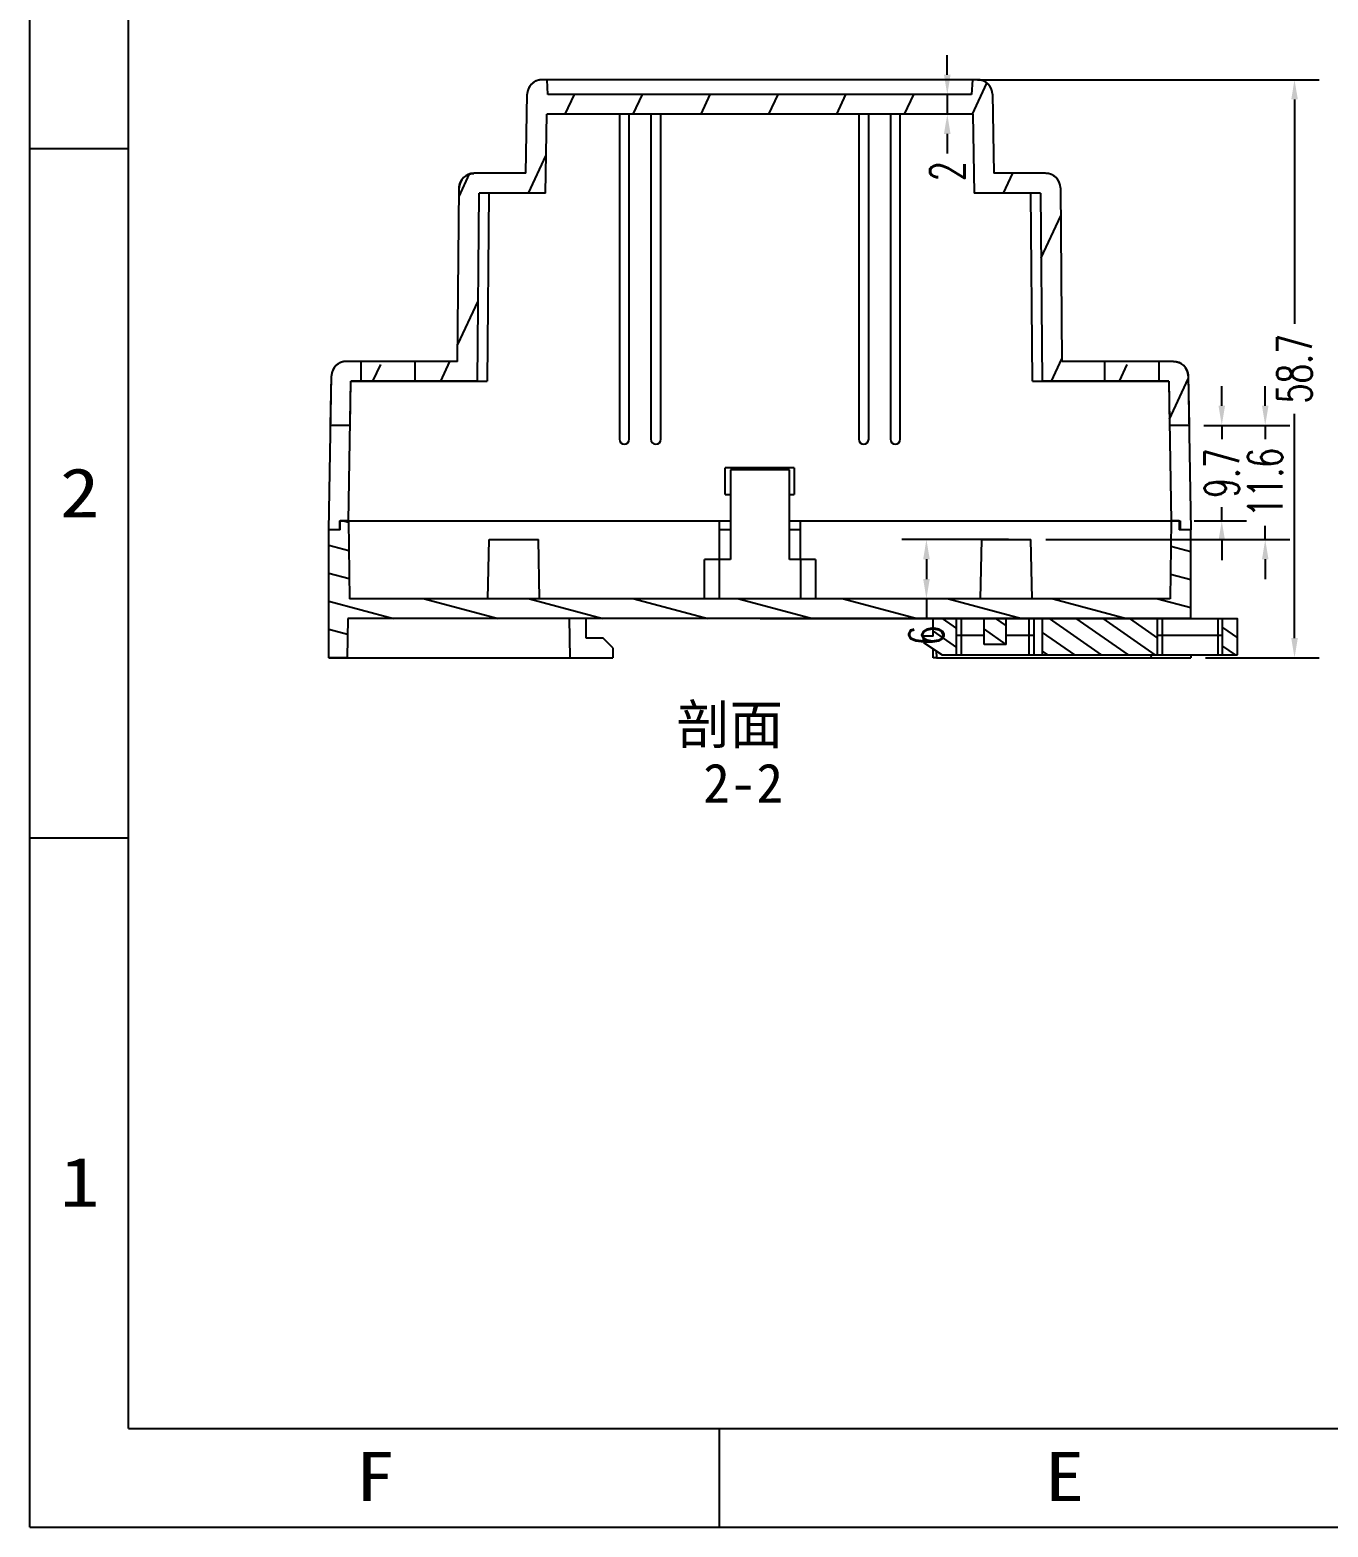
# Model space of a CAD drawing. Header units: millimetres. Extents: x -10223 to -9803, y 6946 to 7837.
# Drawn here: x -10223 to -10091.3, y 6946 to 7098 of the extents above; entities that cross this region are included whole.
import ezdxf
from ezdxf.enums import TextEntityAlignment as Align

# ---------------------------------------------------------------- set-up
doc = ezdxf.new("R2010")
doc.units = ezdxf.units.MM
doc.layers.add('dim', color=3, linetype='Continuous')
doc.styles.add('romans', font='romans.shx', dxfattribs={"width": 0.67, "bigfont": 'fangsong.shx'})
doc.styles.add('TEXTSTYLE_0', font='txt', dxfattribs={"width": 0.8})
doc.styles.add('仿宋', font='')
doc.styles.get('仿宋').set_extended_font_data('仿宋_GB2312')
doc.dimstyles.new('MSTD', dxfattribs={"dimtxt": 3.5, "dimasz": 2, "dimexe": 2.5, "dimexo": 1.5, "dimgap": 1, "dimtad": 0, "dimdsep": 46, "dimtxsty": 'romans', "dimcen": 0, "dimclrd": 5, "dimclre": 5, "dimclrt": 3, "dimadec": 1, "dimazin": 0, "dimtfac": 0.5, "dimtmove": 0, "dimatfit": 3, "dimfxl": 1, "dimarcsym": 0})

# ---------------------------------------------------------------- blocks, each defined once
blk = doc.blocks.new('*D103')
at = {"layer": 'Defpoints', "color": 0}
for p in [(-10128.36, 7092.95), (-10105.19, 7034.25), (-10094.67, 7034.25)]:
    blk.add_point(p, dxfattribs=at)
at = {"layer": 'dim', "color": 5, "lineweight": -2}
for p, q in [((-10126.86, 7092.95), (-10092.17, 7092.95)), ((-10094.67, 7090.95), (-10094.67, 7068.17)), ((-10094.67, 7036.25), (-10094.67, 7059.02)), ((-10103.69, 7034.25), (-10092.17, 7034.25))]:
    blk.add_line(p, q, dxfattribs=at)
at = {"layer": 'dim', "color": 5}
for points in [[(-10095, 7090.95), (-10094.33, 7090.95), (-10094.67, 7092.95)], [(-10095, 7036.25), (-10094.33, 7036.25), (-10094.67, 7034.25)]]:
    blk.add_solid(points, dxfattribs=at)
at = {"layer": 'dim', "color": 3, "insert": (-10094.67, 7063.6), "char_height": 3.5, "attachment_point": 5, "rotation": 90, "style": 'romans'}
blk.add_mtext('58.7', dxfattribs=at)
blk = doc.blocks.new('*D104')
at = {"layer": 'Defpoints', "color": 0}
for p in [(-10129.07, 7091.45), (-10129.91, 7089.45), (-10129.07, 7089.45)]:
    blk.add_point(p, dxfattribs=at)
at = {"layer": 'dim', "color": 5, "lineweight": -2}
for p, q in [((-10129.91, 7093.45), (-10129.91, 7095.45)), ((-10130.57, 7091.45), (-10132.41, 7091.45)), ((-10129.91, 7091.45), (-10129.91, 7089.45)), ((-10130.57, 7089.45), (-10132.41, 7089.45)), ((-10129.91, 7087.45), (-10129.91, 7085.45))]:
    blk.add_line(p, q, dxfattribs=at)
at = {"layer": 'dim', "color": 5}
for points in [[(-10130.25, 7093.45), (-10129.58, 7093.45), (-10129.91, 7091.45)], [(-10130.25, 7087.45), (-10129.58, 7087.45), (-10129.91, 7089.45)]]:
    blk.add_solid(points, dxfattribs=at)
at = {"layer": 'dim', "color": 3, "insert": (-10129.91, 7083.67), "char_height": 3.5, "attachment_point": 5, "rotation": 90, "style": 'romans'}
blk.add_mtext('2', dxfattribs=at)
blk = doc.blocks.new('*D105')
at = {"layer": 'Defpoints', "color": 0}
for p in [(-10122.2, 7046.25), (-10132.03, 7040.25), (-10122.2, 7040.25)]:
    blk.add_point(p, dxfattribs=at)
at = {"layer": 'dim', "color": 5, "lineweight": -2}
for p, q in [((-10123.7, 7046.25), (-10134.53, 7046.25)), ((-10132.03, 7044.25), (-10132.03, 7042.25)), ((-10123.7, 7040.25), (-10134.53, 7040.25)), ((-10132.03, 7040.25), (-10132.03, 7038.25))]:
    blk.add_line(p, q, dxfattribs=at)
at = {"layer": 'dim', "color": 5}
for points in [[(-10132.36, 7044.25), (-10131.69, 7044.25), (-10132.03, 7046.25)], [(-10132.36, 7042.25), (-10131.69, 7042.25), (-10132.03, 7040.25)]]:
    blk.add_solid(points, dxfattribs=at)
at = {"layer": 'dim', "color": 3, "insert": (-10132.03, 7036.52), "char_height": 3.5, "attachment_point": 5, "rotation": 90, "style": 'romans'}
blk.add_mtext('6', dxfattribs=at)
blk = doc.blocks.new('*D106')
at = {"layer": 'Defpoints', "color": 0}
for p in [(-10105.37, 7057.85), (-10106.36, 7048.15), (-10102.05, 7048.15)]:
    blk.add_point(p, dxfattribs=at)
at = {"layer": 'dim', "color": 5, "lineweight": -2}
for p, q in [((-10102.05, 7059.85), (-10102.05, 7061.85)), ((-10103.87, 7057.85), (-10099.55, 7057.85)), ((-10102.05, 7057.85), (-10102.05, 7056.45)), ((-10102.05, 7048.15), (-10102.05, 7049.54)), ((-10104.86, 7048.15), (-10099.55, 7048.15)), ((-10102.05, 7046.15), (-10102.05, 7044.15))]:
    blk.add_line(p, q, dxfattribs=at)
at = {"layer": 'dim', "color": 5}
for points in [[(-10102.38, 7059.85), (-10101.72, 7059.85), (-10102.05, 7057.85)], [(-10102.38, 7046.15), (-10101.72, 7046.15), (-10102.05, 7048.15)]]:
    blk.add_solid(points, dxfattribs=at)
at = {"layer": 'dim', "color": 3, "insert": (-10102.05, 7053), "char_height": 3.5, "attachment_point": 5, "rotation": 90, "style": 'romans'}
blk.add_mtext('9.7', dxfattribs=at)
blk = doc.blocks.new('*D107')
at = {"layer": 'Defpoints', "color": 0}
for p in [(-10105.37, 7057.85), (-10121.41, 7046.25), (-10097.64, 7046.25)]:
    blk.add_point(p, dxfattribs=at)
at = {"layer": 'dim', "color": 5, "lineweight": -2}
for p, q in [((-10097.64, 7059.85), (-10097.64, 7061.85)), ((-10103.87, 7057.85), (-10095.14, 7057.85)), ((-10097.64, 7057.85), (-10097.64, 7056.45)), ((-10097.64, 7046.25), (-10097.64, 7047.64)), ((-10119.91, 7046.25), (-10095.14, 7046.25)), ((-10097.64, 7044.25), (-10097.64, 7042.25))]:
    blk.add_line(p, q, dxfattribs=at)
at = {"layer": 'dim', "color": 5}
for points in [[(-10097.97, 7059.85), (-10097.31, 7059.85), (-10097.64, 7057.85)], [(-10097.97, 7044.25), (-10097.31, 7044.25), (-10097.64, 7046.25)]]:
    blk.add_solid(points, dxfattribs=at)
at = {"layer": 'dim', "color": 3, "insert": (-10097.64, 7052.05), "char_height": 3.5, "attachment_point": 5, "rotation": 90, "style": 'romans'}
blk.add_mtext('11.6', dxfattribs=at)
blk = doc.blocks.new('SUN_6HWZ35TKXU86YGHH1AY77V3D6FJ')
at = {"color": 7, "linetype": 'Continuous'}
for p, q in [((-420, 0), (-420, 297)), ((-410, 10), (-410, 287)), ((-420, 140), (-410, 140)), ((-420, 70), (-410, 70)), ((-410, 10), (-10, 10)), ((-350, 0), (-350, 10)), ((-420, 0), (0, 0))]:
    blk.add_line(p, q, dxfattribs=at)
at = {"color": 2, "linetype": 'Continuous', "style": 'TEXTSTYLE_0'}
for s, width, p, p2 in [('2', 1.2, (-416.95, 102.54), (-412.95, 102.54)), ('1', 2.4, (-416.95, 32.54), (-412.95, 32.54)), ('F', 1.2, (-386.98, 2.63), (-382.98, 2.63)), ('E', 1.2, (-316.98, 2.63), (-312.98, 2.63))]:
    blk.add_text(s, height=5, dxfattribs=dict(at, width=width)).set_placement(p, p2, align=Align.FIT)

msp = doc.modelspace()

# ---------------------------------------------------------------- hatches: boundary and pattern name
at = {"linetype": 'Continuous'}
h = msp.add_hatch(dxfattribs=at)
h.set_pattern_fill('DEFAULT__3', color=2, scale=6.241782, angle=245, style=0, pattern_type=0)
h.set_pattern_definition([(245, (-10312.632, 6884.133), (5.65698, -2.63789), [])])
edge = h.paths.add_edge_path()
edge.add_line((-10107.438, 7062.347), (-10107.359, 7057.847))
edge.add_line((-10107.438, 7062.347), (-10120.273, 7062.347))
edge.add_line((-10120.44, 7081.447), (-10120.273, 7062.347))
edge.add_line((-10120.44, 7081.447), (-10127.19, 7081.447))
edge.add_line((-10127.329, 7089.447), (-10127.19, 7081.447))
edge.add_line((-10127.329, 7089.447), (-10170.55, 7089.447))
edge.add_line((-10170.69, 7081.447), (-10170.55, 7089.447))
edge.add_line((-10170.69, 7081.447), (-10177.44, 7081.447))
edge.add_line((-10177.607, 7062.347), (-10177.44, 7081.447))
edge.add_line((-10177.607, 7062.347), (-10190.442, 7062.347))
edge.add_line((-10190.521, 7057.847), (-10190.442, 7062.347))
edge.add_line((-10190.521, 7057.847), (-10192.505, 7057.847))
edge.add_line((-10192.505, 7057.847), (-10192.417, 7062.873))
edge.add_spline(control_points=[(-10190.917, 7064.347), (-10191.784, 7064.347), (-10192.402, 7063.739), (-10192.417, 7062.873)], knot_values=[0, 0, 0, 0, 1, 1, 1, 1], weights=[1, 0.8088336, 0.8088336, 1], degree=3, periodic=0)
edge.add_line((-10189.94, 7064.347), (-10190.917, 7064.347))
edge.add_line((-10189.94, 7064.047), (-10189.94, 7064.347))
edge.add_line((-10184.44, 7064.047), (-10189.94, 7064.047))
edge.add_line((-10184.44, 7064.347), (-10184.44, 7064.047))
edge.add_line((-10179.607, 7064.347), (-10184.44, 7064.347))
edge.add_line((-10179.607, 7064.347), (-10179.453, 7081.96))
edge.add_spline(control_points=[(-10179.453, 7081.96), (-10179.445, 7082.832), (-10178.825, 7083.447), (-10177.953, 7083.447)], knot_values=[0, 0, 0, 0, 1, 1, 1, 1], weights=[1, 0.8067903, 0.8067903, 1], degree=3, periodic=0)
edge.add_line((-10172.69, 7083.447), (-10177.953, 7083.447))
edge.add_line((-10172.69, 7083.447), (-10172.55, 7091.473))
edge.add_spline(control_points=[(-10171.05, 7092.947), (-10171.917, 7092.947), (-10172.535, 7092.339), (-10172.55, 7091.473)], knot_values=[0, 0, 0, 0, 1, 1, 1, 1], weights=[1, 0.8088336, 0.8088336, 1], degree=3, periodic=0)
edge.add_line((-10170.519, 7092.947), (-10171.05, 7092.947))
edge.add_line((-10170.44, 7091.447), (-10170.519, 7092.947))
edge.add_line((-10127.44, 7091.447), (-10170.44, 7091.447))
edge.add_line((-10127.361, 7092.947), (-10127.44, 7091.447))
edge.add_line((-10126.83, 7092.947), (-10127.361, 7092.947))
edge.add_spline(control_points=[(-10125.33, 7091.473), (-10125.345, 7092.339), (-10125.963, 7092.947), (-10126.83, 7092.947)], knot_values=[0, 0, 0, 0, 1, 1, 1, 1], weights=[1, 0.8088336, 0.8088336, 1], degree=3, periodic=0)
edge.add_line((-10125.33, 7091.473), (-10125.19, 7083.447))
edge.add_line((-10119.927, 7083.447), (-10125.19, 7083.447))
edge.add_spline(control_points=[(-10118.427, 7081.96), (-10118.434, 7082.832), (-10119.054, 7083.447), (-10119.927, 7083.447)], knot_values=[0, 0, 0, 0, 1, 1, 1, 1], weights=[1, 0.8067903, 0.8067903, 1], degree=3, periodic=0)
edge.add_line((-10118.427, 7081.96), (-10118.273, 7064.347))
edge.add_line((-10113.44, 7064.347), (-10118.273, 7064.347))
edge.add_line((-10113.44, 7064.047), (-10113.44, 7064.347))
edge.add_line((-10107.94, 7064.047), (-10113.44, 7064.047))
edge.add_line((-10107.94, 7064.347), (-10107.94, 7064.047))
edge.add_line((-10106.962, 7064.347), (-10107.94, 7064.347))
edge.add_spline(control_points=[(-10106.962, 7064.347), (-10106.096, 7064.347), (-10105.478, 7063.739), (-10105.463, 7062.873)], knot_values=[0, 0, 0, 0, 1, 1, 1, 1], weights=[1, 0.8088336, 0.8088336, 1], degree=3, periodic=0)
edge.add_line((-10105.463, 7062.873), (-10105.375, 7057.847))
edge.add_line((-10105.375, 7057.847), (-10107.359, 7057.847))
h = msp.add_hatch(dxfattribs=at)
h.set_pattern_fill('DEFAULT__4', color=2, scale=2.751555, angle=165, style=0, pattern_type=0)
h.set_pattern_definition([(165, (-10312.632, 6884.1332), (-0.712155, -2.657798), [])])
edge = h.paths.add_edge_path()
edge.add_line((-10190.821, 7034.247), (-10192.69, 7034.247))
edge.add_line((-10192.69, 7034.247), (-10192.69, 7047.247))
edge.add_line((-10191.52, 7047.247), (-10192.69, 7047.247))
edge.add_line((-10191.52, 7047.247), (-10191.52, 7048.147))
edge.add_line((-10190.703, 7048.147), (-10191.52, 7048.147))
edge.add_line((-10190.703, 7048.147), (-10190.582, 7040.247))
edge.add_line((-10107.298, 7040.247), (-10190.582, 7040.247))
edge.add_line((-10107.176, 7048.147), (-10107.298, 7040.247))
edge.add_line((-10106.36, 7048.147), (-10107.176, 7048.147))
edge.add_line((-10106.36, 7048.147), (-10106.36, 7047.247))
edge.add_line((-10105.19, 7047.247), (-10106.36, 7047.247))
edge.add_line((-10105.19, 7038.247), (-10105.19, 7047.247))
edge.add_line((-10105.19, 7038.247), (-10190.751, 7038.247))
edge.add_line((-10190.751, 7038.247), (-10190.821, 7034.247))
h = msp.add_hatch(dxfattribs=at)
h.set_pattern_fill('2', color=2, scale=1.559055, angle=325, style=0, pattern_type=0)
h.set_pattern_definition([(325, (-10312.6321, 6884.1332), (0.894237, 1.277103), [])])
edge = h.paths.add_edge_path()
edge.add_line((-10131.328, 7038.247), (-10128.968, 7038.247))
edge.add_line((-10128.968, 7034.547), (-10128.968, 7038.247))
edge.add_line((-10130.429, 7034.547), (-10128.968, 7034.547))
edge.add_line((-10132.328, 7035.813), (-10130.429, 7034.547))
edge.add_line((-10132.328, 7035.813), (-10132.328, 7036.447))
edge.add_line((-10131.328, 7036.447), (-10132.328, 7036.447))
edge.add_line((-10131.328, 7036.447), (-10131.328, 7038.247))
edge = h.paths.add_edge_path()
edge.add_line((-10126.178, 7038.247), (-10123.947, 7038.247))
edge.add_line((-10123.947, 7035.609), (-10123.947, 7038.247))
edge.add_line((-10123.947, 7035.609), (-10126.178, 7035.609))
edge.add_line((-10126.178, 7035.609), (-10126.178, 7038.247))
edge = h.paths.add_edge_path()
edge.add_line((-10120.265, 7038.247), (-10108.568, 7038.247))
edge.add_line((-10108.568, 7034.547), (-10108.568, 7038.247))
edge.add_line((-10120.265, 7034.547), (-10108.568, 7034.547))
edge.add_line((-10120.265, 7038.247), (-10120.265, 7034.547))
edge = h.paths.add_edge_path()
edge.add_line((-10101.968, 7038.247), (-10100.468, 7038.247))
edge.add_line((-10100.468, 7034.547), (-10100.468, 7038.247))
edge.add_line((-10101.968, 7034.547), (-10100.468, 7034.547))
edge.add_line((-10101.968, 7034.547), (-10101.968, 7038.247))

# ---------------------------------------------------------------- linework, layer by layer
at = {"color": 7, "linetype": 'Continuous'}
for p, q in [((-10126.83, 7092.947), (-10171.05, 7092.947)), ((-10170.519, 7092.947), (-10171.05, 7092.947)), ((-10170.44, 7091.447), (-10170.519, 7092.947)), ((-10170.44, 7091.447), (-10170.519, 7092.947)), ((-10127.361, 7092.947), (-10127.44, 7091.447)), ((-10127.361, 7092.947), (-10127.44, 7091.447)), ((-10126.83, 7092.947), (-10127.361, 7092.947)), ((-10172.69, 7083.447), (-10172.55, 7091.473)), ((-10172.69, 7083.447), (-10172.55, 7091.473)), ((-10127.44, 7091.447), (-10170.44, 7091.447)), ((-10127.44, 7091.447), (-10170.44, 7091.447)), ((-10125.33, 7091.473), (-10125.19, 7083.447)), ((-10125.33, 7091.473), (-10125.19, 7083.447)), ((-10170.69, 7081.447), (-10170.55, 7089.447)), ((-10170.69, 7081.447), (-10170.55, 7089.447)), ((-10127.329, 7089.447), (-10170.55, 7089.447)), ((-10127.329, 7089.447), (-10170.55, 7089.447)), ((-10163.19, 7089.447), (-10163.19, 7056.447)), ((-10162.19, 7056.447), (-10162.19, 7089.447)), ((-10159.99, 7089.447), (-10159.99, 7056.447)), ((-10158.99, 7056.447), (-10158.99, 7089.447)), ((-10138.89, 7089.447), (-10138.89, 7056.447)), ((-10137.89, 7056.447), (-10137.89, 7089.447)), ((-10135.69, 7089.447), (-10135.69, 7056.447)), ((-10134.69, 7056.447), (-10134.69, 7089.447)), ((-10127.329, 7089.447), (-10127.19, 7081.447)), ((-10127.329, 7089.447), (-10127.19, 7081.447)), ((-10172.69, 7083.447), (-10177.953, 7083.447)), ((-10172.69, 7083.447), (-10177.953, 7083.447)), ((-10119.927, 7083.447), (-10125.19, 7083.447)), ((-10119.927, 7083.447), (-10125.19, 7083.447)), ((-10179.607, 7064.347), (-10179.453, 7081.96)), ((-10179.607, 7064.347), (-10179.453, 7081.96)), ((-10118.427, 7081.96), (-10118.273, 7064.347)), ((-10118.427, 7081.96), (-10118.273, 7064.347)), ((-10177.607, 7062.347), (-10177.44, 7081.447)), ((-10177.607, 7062.347), (-10177.44, 7081.447)), ((-10170.69, 7081.447), (-10177.44, 7081.447)), ((-10170.69, 7081.447), (-10177.44, 7081.447)), ((-10176.44, 7081.447), (-10176.607, 7062.347)), ((-10120.44, 7081.447), (-10127.19, 7081.447)), ((-10120.44, 7081.447), (-10127.19, 7081.447)), ((-10121.273, 7062.347), (-10121.44, 7081.447)), ((-10120.44, 7081.447), (-10120.273, 7062.347)), ((-10120.44, 7081.447), (-10120.273, 7062.347)), ((-10179.607, 7064.347), (-10190.917, 7064.347)), ((-10189.94, 7064.347), (-10190.917, 7064.347)), ((-10179.607, 7064.347), (-10184.44, 7064.347)), ((-10106.962, 7064.347), (-10118.273, 7064.347)), ((-10113.44, 7064.347), (-10118.273, 7064.347)), ((-10106.962, 7064.347), (-10107.94, 7064.347)), ((-10192.69, 7047.247), (-10192.417, 7062.873)), ((-10192.505, 7057.847), (-10192.417, 7062.873)), ((-10190.69, 7048.147), (-10190.442, 7062.347)), ((-10190.521, 7057.847), (-10190.442, 7062.347)), ((-10190.442, 7062.347), (-10176.607, 7062.347)), ((-10177.607, 7062.347), (-10190.442, 7062.347)), ((-10121.273, 7062.347), (-10107.438, 7062.347)), ((-10107.438, 7062.347), (-10120.273, 7062.347)), ((-10107.438, 7062.347), (-10107.19, 7048.147)), ((-10107.438, 7062.347), (-10107.359, 7057.847)), ((-10105.463, 7062.873), (-10105.19, 7047.247)), ((-10105.463, 7062.873), (-10105.375, 7057.847)), ((-10190.521, 7057.847), (-10192.505, 7057.847)), ((-10190.521, 7057.847), (-10192.505, 7057.847)), ((-10105.375, 7057.847), (-10107.359, 7057.847)), ((-10105.375, 7057.847), (-10107.359, 7057.847)), ((-10152.44, 7050.847), (-10152.44, 7053.547)), ((-10145.44, 7053.547), (-10152.44, 7053.547)), ((-10151.915, 7053.346), (-10151.915, 7044.246)), ((-10145.915, 7053.346), (-10151.915, 7053.346)), ((-10145.915, 7044.246), (-10145.915, 7053.346)), ((-10145.44, 7053.547), (-10145.44, 7050.847)), ((-10152.44, 7050.847), (-10151.915, 7050.847)), ((-10145.915, 7050.847), (-10145.44, 7050.847)), ((-10191.52, 7047.247), (-10192.69, 7047.247)), ((-10192.69, 7034.247), (-10192.69, 7047.247)), ((-10191.52, 7047.247), (-10192.69, 7047.247)), ((-10192.69, 7034.247), (-10192.69, 7047.247)), ((-10191.59, 7048.147), (-10151.915, 7048.147)), ((-10191.59, 7048.147), (-10191.59, 7047.247)), ((-10191.52, 7047.247), (-10191.52, 7048.147)), ((-10190.703, 7048.147), (-10191.52, 7048.147)), ((-10191.52, 7047.247), (-10191.52, 7048.147)), ((-10190.703, 7048.147), (-10190.582, 7040.247)), ((-10190.703, 7048.147), (-10190.582, 7040.247)), ((-10153.04, 7040.247), (-10153.04, 7048.147)), ((-10151.915, 7047.247), (-10153.04, 7047.247)), ((-10145.915, 7048.147), (-10106.29, 7048.147)), ((-10144.84, 7047.247), (-10145.915, 7047.247)), ((-10144.84, 7048.147), (-10144.84, 7044.246)), ((-10107.176, 7048.147), (-10107.298, 7040.247)), ((-10107.176, 7048.147), (-10107.298, 7040.247)), ((-10106.36, 7048.147), (-10107.176, 7048.147)), ((-10106.36, 7048.147), (-10106.36, 7047.247)), ((-10106.36, 7048.147), (-10106.36, 7047.247)), ((-10105.19, 7047.247), (-10106.36, 7047.247)), ((-10105.19, 7047.247), (-10106.36, 7047.247)), ((-10106.29, 7048.147), (-10106.29, 7047.247)), ((-10105.19, 7038.247), (-10105.19, 7047.247)), ((-10105.19, 7038.247), (-10105.19, 7047.247)), ((-10176.537, 7040.247), (-10176.415, 7046.247)), ((-10176.415, 7046.247), (-10171.415, 7046.247)), ((-10171.292, 7040.247), (-10171.415, 7046.247)), ((-10126.537, 7040.247), (-10126.415, 7046.247)), ((-10126.415, 7046.247), (-10121.415, 7046.247)), ((-10121.292, 7040.247), (-10121.415, 7046.247)), ((-10154.54, 7040.247), (-10154.54, 7044.246)), ((-10151.915, 7044.246), (-10154.54, 7044.246)), ((-10143.29, 7044.246), (-10145.915, 7044.246)), ((-10144.79, 7040.247), (-10144.79, 7044.246)), ((-10143.29, 7044.246), (-10143.29, 7040.247)), ((-10107.298, 7040.247), (-10190.582, 7040.247)), ((-10107.298, 7040.247), (-10190.582, 7040.247)), ((-10190.751, 7038.247), (-10190.821, 7034.247)), ((-10190.751, 7038.247), (-10190.821, 7034.247)), ((-10148.915, 7038.247), (-10190.751, 7038.247)), ((-10105.19, 7038.247), (-10190.751, 7038.247)), ((-10168.182, 7034.247), (-10168.251, 7038.247)), ((-10166.551, 7036.247), (-10166.551, 7038.247)), ((-10131.328, 7036.447), (-10131.328, 7038.247)), ((-10131.328, 7036.447), (-10131.328, 7038.247)), ((-10131.328, 7038.247), (-10128.968, 7038.247)), ((-10128.968, 7034.547), (-10128.968, 7038.247)), ((-10128.968, 7034.547), (-10128.968, 7038.247)), ((-10128.915, 7038.247), (-10100.468, 7038.247)), ((-10128.468, 7034.547), (-10128.468, 7038.247)), ((-10126.178, 7035.609), (-10126.178, 7038.247)), ((-10126.178, 7035.609), (-10126.178, 7038.247)), ((-10126.178, 7038.247), (-10123.947, 7038.247)), ((-10123.947, 7035.609), (-10123.947, 7038.247)), ((-10123.947, 7035.609), (-10123.947, 7038.247)), ((-10121.638, 7038.247), (-10121.638, 7034.547)), ((-10121.138, 7038.247), (-10121.138, 7034.547)), ((-10120.265, 7038.247), (-10120.265, 7034.547)), ((-10120.265, 7038.247), (-10120.265, 7034.547)), ((-10120.265, 7038.247), (-10108.568, 7038.247)), ((-10108.568, 7034.547), (-10108.568, 7038.247)), ((-10108.568, 7034.547), (-10108.568, 7038.247)), ((-10108.068, 7034.547), (-10108.068, 7038.247)), ((-10102.468, 7038.247), (-10102.468, 7034.547)), ((-10101.968, 7034.547), (-10101.968, 7038.247)), ((-10101.968, 7034.547), (-10101.968, 7038.247)), ((-10101.968, 7038.247), (-10100.468, 7038.247)), ((-10100.468, 7034.547), (-10100.468, 7038.247)), ((-10100.468, 7034.547), (-10100.468, 7038.247)), ((-10164.851, 7036.247), (-10166.551, 7036.247)), ((-10163.851, 7035.247), (-10164.851, 7036.247)), ((-10132.328, 7035.813), (-10132.328, 7036.447)), ((-10131.328, 7036.447), (-10132.328, 7036.447)), ((-10131.328, 7036.447), (-10132.328, 7036.447)), ((-10132.328, 7035.813), (-10132.328, 7036.447)), ((-10128.968, 7036.547), (-10126.178, 7036.547)), ((-10123.947, 7036.547), (-10121.138, 7036.547)), ((-10108.568, 7036.547), (-10101.968, 7036.547)), ((-10163.851, 7035.247), (-10163.851, 7034.247)), ((-10132.328, 7035.813), (-10130.429, 7034.547)), ((-10132.328, 7035.813), (-10130.429, 7034.547)), ((-10131.328, 7034.247), (-10131.328, 7035.146)), ((-10131.051, 7034.962), (-10131.014, 7034.247)), ((-10123.947, 7035.609), (-10126.178, 7035.609)), ((-10123.947, 7035.609), (-10126.178, 7035.609)), ((-10192.69, 7034.247), (-10163.851, 7034.247)), ((-10190.821, 7034.247), (-10192.69, 7034.247)), ((-10131.02, 7034.247), (-10131.328, 7034.247)), ((-10131.014, 7034.247), (-10105.19, 7034.247)), ((-10130.429, 7034.547), (-10100.468, 7034.547)), ((-10130.429, 7034.547), (-10128.968, 7034.547)), ((-10120.265, 7034.547), (-10108.568, 7034.547)), ((-10109.227, 7034.547), (-10109.243, 7034.247)), ((-10105.19, 7034.547), (-10105.19, 7034.247)), ((-10101.968, 7034.547), (-10100.468, 7034.547))]:
    msp.add_line(p, q, dxfattribs=at)
at = {"color": 4, "linetype": 'Continuous'}
msp.add_line((-10148.915, 7038.247), (-10128.915, 7038.247), dxfattribs=at)
at = {"color": 7, "linetype": 'Continuous'}
for centre, radius, start, end in [((-10171.05, 7091.447), 1.5, 90, 179), ((-10126.83, 7091.447), 1.5, 1, 90), ((-10177.953, 7081.947), 1.5, 90, 179.5), ((-10119.927, 7081.947), 1.5, 0.5, 90), ((-10190.917, 7062.847), 1.5, 90, 179), ((-10106.962, 7062.847), 1.5, 1, 90), ((-10162.69, 7056.447), 0.5, 180, 360), ((-10159.49, 7056.447), 0.5, 180, 360), ((-10138.39, 7056.447), 0.5, 180, 360), ((-10135.19, 7056.447), 0.5, 180, 360)]:
    msp.add_arc(centre, radius, start, end, dxfattribs=at)
for points, start_tangent, end_tangent in [([(-10171.05, 7092.947), (-10171.083, 7092.946), (-10171.116, 7092.945), (-10171.15, 7092.943), (-10171.184, 7092.941), (-10171.218, 7092.937), (-10171.252, 7092.933), (-10171.286, 7092.928), (-10171.32, 7092.922), (-10171.355, 7092.915), (-10171.389, 7092.908), (-10171.424, 7092.899), (-10171.459, 7092.89), (-10171.493, 7092.88), (-10171.528, 7092.868), (-10171.562, 7092.856), (-10171.597, 7092.843), (-10171.631, 7092.83), (-10171.665, 7092.815), (-10171.699, 7092.799), (-10171.732, 7092.783), (-10171.765, 7092.765), (-10171.798, 7092.747), (-10171.831, 7092.727), (-10171.863, 7092.707), (-10171.895, 7092.686), (-10171.926, 7092.664), (-10171.957, 7092.642), (-10171.987, 7092.618), (-10172.016, 7092.594), (-10172.045, 7092.569), (-10172.074, 7092.543), (-10172.101, 7092.517), (-10172.128, 7092.489), (-10172.155, 7092.461), (-10172.18, 7092.433), (-10172.205, 7092.404), (-10172.229, 7092.374), (-10172.252, 7092.344), (-10172.275, 7092.313), (-10172.296, 7092.282), (-10172.317, 7092.25), (-10172.337, 7092.218), (-10172.356, 7092.185), (-10172.374, 7092.152), (-10172.391, 7092.119), (-10172.407, 7092.085), (-10172.423, 7092.052), (-10172.437, 7092.018), (-10172.451, 7091.984), (-10172.463, 7091.949), (-10172.475, 7091.915), (-10172.486, 7091.881), (-10172.496, 7091.846), (-10172.505, 7091.812), (-10172.513, 7091.777), (-10172.52, 7091.743), (-10172.527, 7091.708), (-10172.533, 7091.674), (-10172.537, 7091.64), (-10172.541, 7091.606), (-10172.545, 7091.573), (-10172.547, 7091.539), (-10172.549, 7091.506), (-10172.55, 7091.473)], (-1, 0), (-0.0174524, -0.9998477)), ([(-10125.33, 7091.473), (-10125.331, 7091.506), (-10125.333, 7091.539), (-10125.335, 7091.573), (-10125.338, 7091.606), (-10125.342, 7091.64), (-10125.347, 7091.674), (-10125.353, 7091.708), (-10125.359, 7091.743), (-10125.367, 7091.777), (-10125.375, 7091.812), (-10125.384, 7091.846), (-10125.394, 7091.881), (-10125.405, 7091.915), (-10125.416, 7091.949), (-10125.429, 7091.984), (-10125.443, 7092.018), (-10125.457, 7092.052), (-10125.473, 7092.085), (-10125.489, 7092.119), (-10125.506, 7092.152), (-10125.524, 7092.185), (-10125.543, 7092.218), (-10125.563, 7092.25), (-10125.584, 7092.282), (-10125.605, 7092.313), (-10125.627, 7092.344), (-10125.651, 7092.374), (-10125.675, 7092.404), (-10125.7, 7092.433), (-10125.725, 7092.461), (-10125.751, 7092.489), (-10125.778, 7092.517), (-10125.806, 7092.543), (-10125.834, 7092.569), (-10125.863, 7092.594), (-10125.893, 7092.618), (-10125.923, 7092.642), (-10125.954, 7092.664), (-10125.985, 7092.686), (-10126.017, 7092.707), (-10126.049, 7092.727), (-10126.081, 7092.747), (-10126.114, 7092.765), (-10126.147, 7092.783), (-10126.181, 7092.799), (-10126.215, 7092.815), (-10126.249, 7092.83), (-10126.283, 7092.843), (-10126.317, 7092.856), (-10126.352, 7092.868), (-10126.386, 7092.88), (-10126.421, 7092.89), (-10126.456, 7092.899), (-10126.49, 7092.908), (-10126.525, 7092.915), (-10126.559, 7092.922), (-10126.594, 7092.928), (-10126.628, 7092.933), (-10126.662, 7092.937), (-10126.696, 7092.941), (-10126.73, 7092.943), (-10126.763, 7092.945), (-10126.797, 7092.946), (-10126.83, 7092.947)], (-0.0174524, 0.9998477), (-1, 0)), ([(-10179.453, 7081.96), (-10179.452, 7081.993), (-10179.451, 7082.026), (-10179.449, 7082.06), (-10179.446, 7082.094), (-10179.442, 7082.128), (-10179.437, 7082.162), (-10179.432, 7082.197), (-10179.426, 7082.231), (-10179.419, 7082.266), (-10179.411, 7082.301), (-10179.402, 7082.335), (-10179.392, 7082.37), (-10179.381, 7082.405), (-10179.37, 7082.439), (-10179.357, 7082.474), (-10179.344, 7082.508), (-10179.329, 7082.543), (-10179.314, 7082.577), (-10179.298, 7082.61), (-10179.281, 7082.644), (-10179.263, 7082.677), (-10179.244, 7082.71), (-10179.224, 7082.742), (-10179.204, 7082.775), (-10179.182, 7082.806), (-10179.16, 7082.837), (-10179.137, 7082.868), (-10179.113, 7082.898), (-10179.088, 7082.927), (-10179.062, 7082.956), (-10179.036, 7082.984), (-10179.009, 7083.012), (-10178.981, 7083.039), (-10178.953, 7083.065), (-10178.924, 7083.09), (-10178.894, 7083.115), (-10178.864, 7083.138), (-10178.833, 7083.161), (-10178.802, 7083.183), (-10178.77, 7083.205), (-10178.738, 7083.225), (-10178.705, 7083.245), (-10178.672, 7083.263), (-10178.639, 7083.281), (-10178.605, 7083.298), (-10178.571, 7083.313), (-10178.537, 7083.328), (-10178.502, 7083.342), (-10178.468, 7083.356), (-10178.433, 7083.368), (-10178.398, 7083.379), (-10178.364, 7083.389), (-10178.329, 7083.399), (-10178.294, 7083.407), (-10178.259, 7083.415), (-10178.225, 7083.422), (-10178.19, 7083.428), (-10178.155, 7083.433), (-10178.121, 7083.437), (-10178.087, 7083.441), (-10178.053, 7083.443), (-10178.019, 7083.445), (-10177.986, 7083.446), (-10177.953, 7083.447)], (0.0087265, 0.9999619), (1, 0)), ([(-10118.427, 7081.96), (-10118.428, 7081.993), (-10118.429, 7082.026), (-10118.431, 7082.06), (-10118.434, 7082.094), (-10118.438, 7082.128), (-10118.442, 7082.162), (-10118.448, 7082.197), (-10118.454, 7082.231), (-10118.461, 7082.266), (-10118.469, 7082.301), (-10118.478, 7082.335), (-10118.488, 7082.37), (-10118.498, 7082.405), (-10118.51, 7082.439), (-10118.523, 7082.474), (-10118.536, 7082.508), (-10118.55, 7082.543), (-10118.565, 7082.577), (-10118.582, 7082.61), (-10118.599, 7082.644), (-10118.617, 7082.677), (-10118.636, 7082.71), (-10118.655, 7082.742), (-10118.676, 7082.775), (-10118.697, 7082.806), (-10118.72, 7082.837), (-10118.743, 7082.868), (-10118.767, 7082.898), (-10118.792, 7082.927), (-10118.817, 7082.956), (-10118.844, 7082.984), (-10118.871, 7083.012), (-10118.899, 7083.039), (-10118.927, 7083.065), (-10118.956, 7083.09), (-10118.986, 7083.115), (-10119.016, 7083.138), (-10119.047, 7083.161), (-10119.078, 7083.183), (-10119.11, 7083.205), (-10119.142, 7083.225), (-10119.175, 7083.245), (-10119.208, 7083.263), (-10119.241, 7083.281), (-10119.275, 7083.298), (-10119.309, 7083.313), (-10119.343, 7083.328), (-10119.377, 7083.342), (-10119.412, 7083.356), (-10119.447, 7083.368), (-10119.481, 7083.379), (-10119.516, 7083.389), (-10119.551, 7083.399), (-10119.586, 7083.407), (-10119.62, 7083.415), (-10119.655, 7083.422), (-10119.69, 7083.428), (-10119.724, 7083.433), (-10119.759, 7083.437), (-10119.793, 7083.441), (-10119.827, 7083.443), (-10119.86, 7083.445), (-10119.894, 7083.446), (-10119.927, 7083.447)], (-0.0087265, 0.9999619), (-1, 0)), ([(-10190.917, 7064.347), (-10190.95, 7064.346), (-10190.984, 7064.345), (-10191.017, 7064.343), (-10191.051, 7064.341), (-10191.085, 7064.337), (-10191.119, 7064.333), (-10191.153, 7064.328), (-10191.188, 7064.322), (-10191.222, 7064.315), (-10191.257, 7064.308), (-10191.291, 7064.299), (-10191.326, 7064.29), (-10191.361, 7064.28), (-10191.395, 7064.268), (-10191.43, 7064.256), (-10191.464, 7064.243), (-10191.498, 7064.23), (-10191.532, 7064.215), (-10191.566, 7064.199), (-10191.6, 7064.183), (-10191.633, 7064.165), (-10191.666, 7064.147), (-10191.698, 7064.127), (-10191.73, 7064.107), (-10191.762, 7064.086), (-10191.793, 7064.064), (-10191.824, 7064.042), (-10191.854, 7064.018), (-10191.884, 7063.994), (-10191.913, 7063.969), (-10191.941, 7063.943), (-10191.969, 7063.917), (-10191.996, 7063.889), (-10192.022, 7063.861), (-10192.048, 7063.833), (-10192.072, 7063.804), (-10192.096, 7063.774), (-10192.12, 7063.744), (-10192.142, 7063.713), (-10192.164, 7063.682), (-10192.184, 7063.65), (-10192.204, 7063.618), (-10192.223, 7063.585), (-10192.241, 7063.552), (-10192.258, 7063.519), (-10192.275, 7063.485), (-10192.29, 7063.452), (-10192.304, 7063.418), (-10192.318, 7063.384), (-10192.331, 7063.349), (-10192.342, 7063.315), (-10192.353, 7063.281), (-10192.363, 7063.246), (-10192.372, 7063.212), (-10192.38, 7063.177), (-10192.388, 7063.143), (-10192.394, 7063.108), (-10192.4, 7063.074), (-10192.405, 7063.04), (-10192.409, 7063.006), (-10192.412, 7062.973), (-10192.414, 7062.939), (-10192.416, 7062.906), (-10192.417, 7062.873)], (-1, 0), (-0.0174524, -0.9998477)), ([(-10106.962, 7064.347), (-10106.929, 7064.346), (-10106.896, 7064.345), (-10106.863, 7064.343), (-10106.829, 7064.341), (-10106.795, 7064.337), (-10106.761, 7064.333), (-10106.726, 7064.328), (-10106.692, 7064.322), (-10106.657, 7064.315), (-10106.623, 7064.308), (-10106.588, 7064.299), (-10106.554, 7064.29), (-10106.519, 7064.28), (-10106.484, 7064.268), (-10106.45, 7064.256), (-10106.416, 7064.243), (-10106.381, 7064.23), (-10106.347, 7064.215), (-10106.314, 7064.199), (-10106.28, 7064.183), (-10106.247, 7064.165), (-10106.214, 7064.147), (-10106.181, 7064.127), (-10106.149, 7064.107), (-10106.118, 7064.086), (-10106.086, 7064.064), (-10106.056, 7064.042), (-10106.026, 7064.018), (-10105.996, 7063.994), (-10105.967, 7063.969), (-10105.939, 7063.943), (-10105.911, 7063.917), (-10105.884, 7063.889), (-10105.858, 7063.861), (-10105.832, 7063.833), (-10105.807, 7063.804), (-10105.783, 7063.774), (-10105.76, 7063.744), (-10105.738, 7063.713), (-10105.716, 7063.682), (-10105.696, 7063.65), (-10105.676, 7063.618), (-10105.657, 7063.585), (-10105.639, 7063.552), (-10105.621, 7063.519), (-10105.605, 7063.485), (-10105.59, 7063.452), (-10105.575, 7063.418), (-10105.562, 7063.384), (-10105.549, 7063.349), (-10105.537, 7063.315), (-10105.527, 7063.281), (-10105.517, 7063.246), (-10105.507, 7063.212), (-10105.499, 7063.177), (-10105.492, 7063.143), (-10105.485, 7063.108), (-10105.48, 7063.074), (-10105.475, 7063.04), (-10105.471, 7063.006), (-10105.468, 7062.973), (-10105.465, 7062.939), (-10105.464, 7062.906), (-10105.463, 7062.873)], (1, 0), (0.0174524, -0.9998477))]:
    msp.add_spline(points, degree=3, dxfattribs=dict(at, start_tangent=start_tangent, end_tangent=end_tangent))
at = {"layer": 'dim'}
for p, q in [((-10189.441, 7064.347), (-10189.441, 7062.347)), ((-10183.941, 7064.347), (-10183.941, 7062.347)), ((-10113.938, 7064.347), (-10113.938, 7062.347)), ((-10108.438, 7064.347), (-10108.438, 7062.347))]:
    msp.add_line(p, q, dxfattribs=at)

# ---------------------------------------------------------------- block references
msp.add_blockref('SUN_6HWZ35TKXU86YGHH1AY77V3D6FJ', (-9803.018, 6945.974), dxfattribs=at)

# ---------------------------------------------------------------- texts
at = {"color": 2, "linetype": 'Continuous', "insert": (-10146.579, 7029.468), "char_height": 3.9688, "width": 19.05, "attachment_point": 3, "line_spacing_factor": 0.9, "style": '仿宋'}
msp.add_mtext('剖面 2-2', dxfattribs=at)

# ---------------------------------------------------------------- dimensions: what is measured, and where the dimension line sits
at = {"layer": 'dim'}
for base, p1, p2, picture, middle in [((-10129.912, 7089.447), (-10129.073, 7091.447), (-10129.073, 7089.447), '*D104', (-10129.912, 7083.665)), ((-10094.665, 7034.247), (-10128.361, 7092.947), (-10105.19, 7034.247), '*D103', (-10094.665, 7063.597)), ((-10097.64, 7046.247), (-10105.375, 7057.847), (-10121.415, 7046.247), '*D107', (-10097.64, 7052.047)), ((-10102.05, 7048.147), (-10105.375, 7057.847), (-10106.36, 7048.147), '*D106', (-10102.05, 7052.997)), ((-10132.026, 7040.247), (-10122.198, 7046.247), (-10122.198, 7040.247), '*D105', (-10132.026, 7036.521))]:
    dim = msp.add_linear_dim(base=base, p1=p1, p2=p2, angle=90, dimstyle='MSTD', dxfattribs=at)
    dim.commit()
    dim.dimension.update_dxf_attribs({"geometry": picture, "text_midpoint": middle})

doc.saveas('drawing.dxf')
